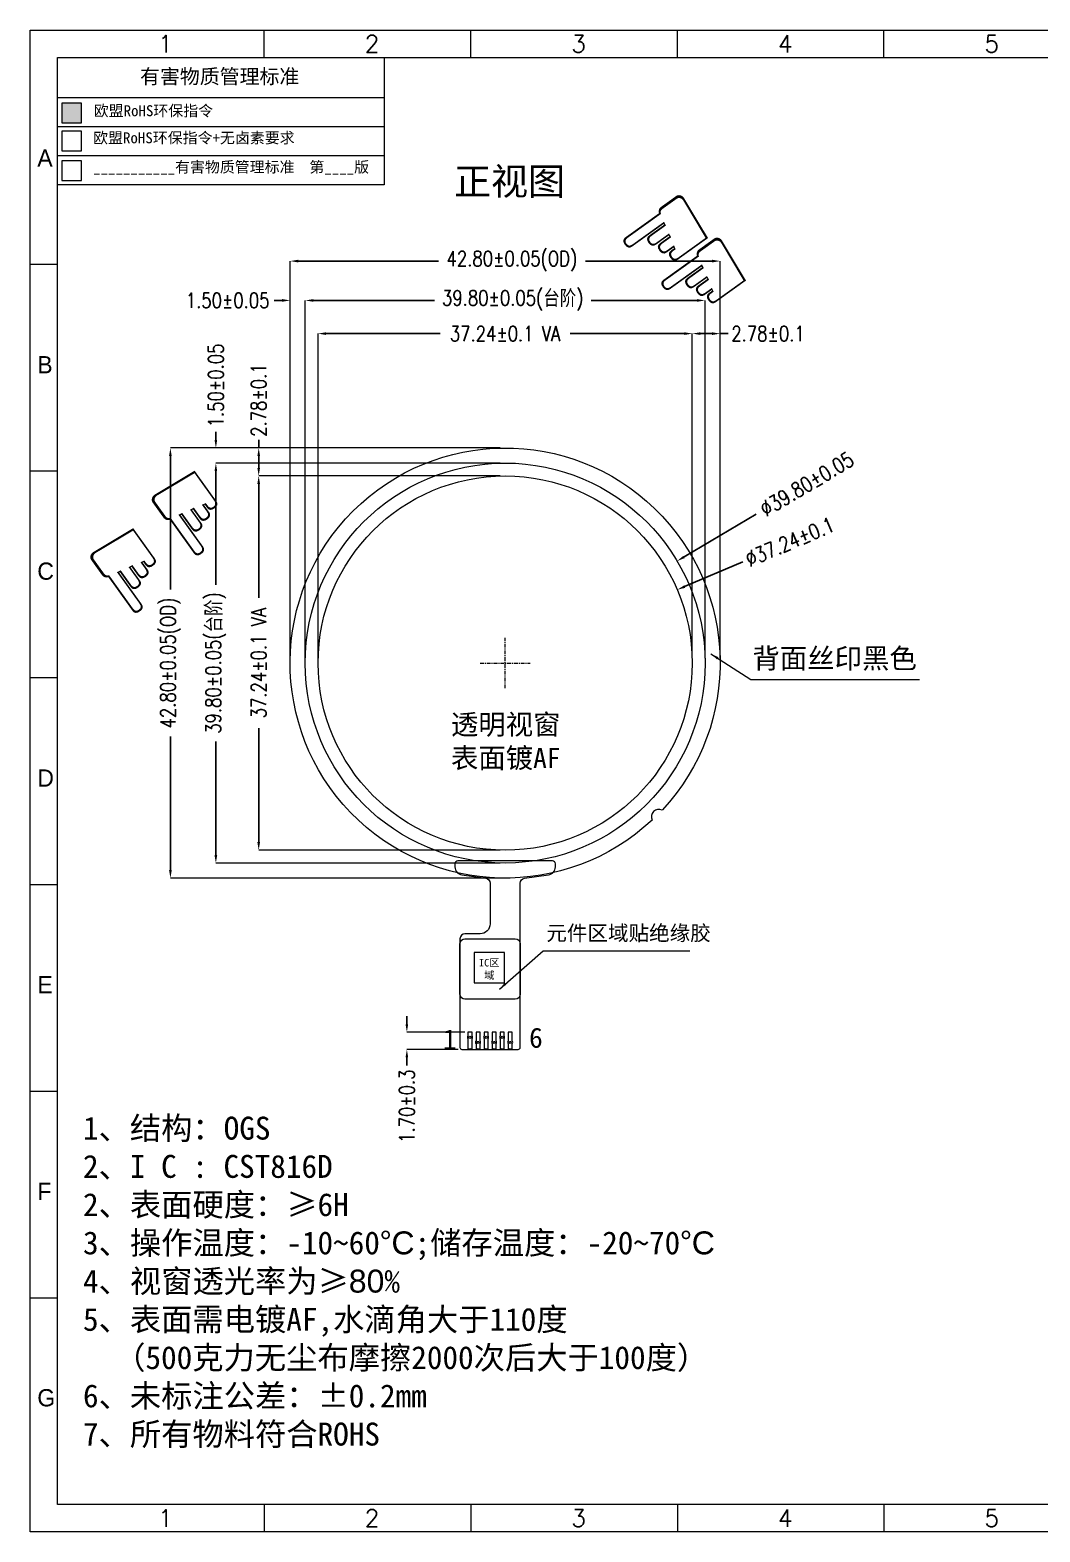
# Model space of a CAD drawing. Header units: millimetres. Extents: x 1087 to 1896, y -176 to 308.
# Drawn here: x 1355 to 1455.6, y 158.4 to 307.9 of the extents above; entities that cross this region are included whole.
import ezdxf

# ---------------------------------------------------------------- set-up
doc = ezdxf.new("R2010")
doc.units = ezdxf.units.MM
doc.linetypes.add('CENTER', pattern=[0.6, 0.375, -0.075, 0.075, -0.075])
doc.layers.get('0').update_dxf_attribs({"color": 255, "lineweight": 5})
doc.layers.get('Defpoints').update_dxf_attribs({"color": 5, "lineweight": 5})
for name, color, linetype, lineweight in [('DIM', 3, 'Continuous', 5), ('FPC', 50, 'Continuous', 5), ('lens', 6, 'Continuous', 13), ('图框', 255, 'Continuous', 5)]:
    doc.layers.add(name, color=color, linetype=linetype, lineweight=lineweight)
doc.styles.add('C-E02$0$HZ', font='')
doc.styles.add('RD', font='ROMAND.shx', dxfattribs={"width": 0.8})
doc.styles.get("Standard").update_dxf_attribs({"font": 'txt', "bigfont": 'gbcbig.shx'})
doc.styles.add('宋体', font='')
doc.styles.get('C-E02$0$HZ').set_extended_font_data('SimSun')
doc.styles.get('宋体').set_extended_font_data('SimSun')
doc.dimstyles.new('DIM', dxfattribs={"dimtxt": 0.8, "dimasz": 0.8, "dimexe": 0, "dimexo": 0.5, "dimgap": 0.11, "dimtad": 0, "dimzin": 1, "dimdsep": 46, "dimtxsty": 'RD', "dimcen": 0, "dimclrd": 256, "dimclre": 256, "dimclrt": 256, "dimadec": 0, "dimazin": 0, "dimtm": 1e-09, "dimtfac": 1, "dimtofl": 0, "dimtmove": 0, "dimatfit": 3, "dimfxl": 0, "dimlwe": -1, "dimarcsym": 0})

# ---------------------------------------------------------------- blocks, each defined once
blk = doc.blocks.new('*D37')
at = {"layer": 'Defpoints', "color": 0, "lineweight": 5, "transparency": 16777216}
for p in [(1422.215826722567, 280.9670100593326), (1382.415826722567, 244.8836225599363), (1422.215826722567, 244.8836225598899)]:
    blk.add_point(p, dxfattribs=at)
at = {"layer": 'DIM', "transparency": 16777216}
for p, q in [((1382.415826722567, 245.3836225599363), (1382.415826722567, 280.9670100593326)), ((1422.215826722567, 245.3836225598899), (1422.215826722567, 280.9670100593326))]:
    blk.add_line(p, q, dxfattribs=at)
at = {"layer": 'DIM', "lineweight": -2, "transparency": 16777216}
for p, q in [((1383.215826722567, 280.9670100593326), (1395.273764982864, 280.9670100593326)), ((1421.415826722568, 280.9670100593326), (1410.869024360358, 280.9670100593326))]:
    blk.add_line(p, q, dxfattribs=at)
at = {"layer": 'DIM', "lineweight": 5, "transparency": 16777216}
for points in [[(1383.215826722567, 281.1003433926659), (1383.215826722567, 280.8336767259992), (1382.415826722567, 280.9670100593326)], [(1421.415826722568, 281.1003433926659), (1421.415826722568, 280.8336767259992), (1422.215826722567, 280.9670100593326)]]:
    blk.add_solid(points, dxfattribs=at)
at = {"layer": 'DIM', "lineweight": 5, "transparency": 16777216, "insert": (1403.071394671611, 280.9670100593326), "char_height": 1.5, "attachment_point": 5, "style": 'RD'}
blk.add_mtext('\\A1;39.80±0.05({\\fSimSun|b0|i0|c134|p2;台阶})', dxfattribs=at)
blk = doc.blocks.new('*D38')
at = {"layer": 'Defpoints', "color": 0, "lineweight": 5, "transparency": 16777216}
for p in [(1420.935826722567, 277.6655830819132), (1383.695826722568, 244.8836225599363), (1420.935826722567, 244.8836225599363)]:
    blk.add_point(p, dxfattribs=at)
at = {"layer": 'DIM', "transparency": 16777216}
for p, q in [((1383.695826722568, 245.3836225599363), (1383.695826722568, 277.6655830819132)), ((1420.935826722567, 245.3836225599363), (1420.935826722567, 277.6655830819132))]:
    blk.add_line(p, q, dxfattribs=at)
at = {"layer": 'DIM', "lineweight": -2, "transparency": 16777216}
for p, q in [((1384.495826722567, 277.6655830819132), (1395.834398151139, 277.6655830819132)), ((1420.135826722567, 277.6655830819132), (1408.797255293996, 277.6655830819132))]:
    blk.add_line(p, q, dxfattribs=at)
at = {"layer": 'DIM', "lineweight": 5, "transparency": 16777216}
for points in [[(1384.495826722567, 277.7989164152465), (1384.495826722567, 277.5322497485798), (1383.695826722568, 277.6655830819132)], [(1420.135826722567, 277.7989164152465), (1420.135826722567, 277.5322497485798), (1420.935826722567, 277.6655830819132)]]:
    blk.add_solid(points, dxfattribs=at)
at = {"layer": 'DIM', "lineweight": 5, "transparency": 16777216, "insert": (1402.315826722567, 277.6655830819132), "char_height": 1.5, "attachment_point": 5, "style": 'RD'}
blk.add_mtext('37.24%%P0.1 VA', dxfattribs=at)
blk = doc.blocks.new('*D39')
at = {"layer": 'Defpoints', "color": 0, "lineweight": 5, "transparency": 16777216}
for p in [(1402.315826722567, 263.5036225599363), (1377.783694126677, 226.2636225599363), (1402.315826722567, 226.2636225599363)]:
    blk.add_point(p, dxfattribs=at)
at = {"layer": 'DIM', "transparency": 16777216}
for p, q in [((1401.815826722567, 263.5036225599363), (1377.783694126677, 263.5036225599363)), ((1401.815826722567, 226.2636225599363), (1377.783694126677, 226.2636225599363))]:
    blk.add_line(p, q, dxfattribs=at)
at = {"layer": 'DIM', "lineweight": -2, "transparency": 16777216}
for p, q in [((1377.783694126677, 262.7036225599363), (1377.783694126677, 251.3650511313649)), ((1377.783694126677, 227.0636225599363), (1377.783694126677, 238.4021939885077))]:
    blk.add_line(p, q, dxfattribs=at)
at = {"layer": 'DIM', "lineweight": 5, "transparency": 16777216}
for points in [[(1377.650360793344, 262.7036225599363), (1377.917027460011, 262.7036225599363), (1377.783694126677, 263.5036225599363)], [(1377.650360793344, 227.0636225599363), (1377.917027460011, 227.0636225599363), (1377.783694126677, 226.2636225599363)]]:
    blk.add_solid(points, dxfattribs=at)
at = {"layer": 'DIM', "lineweight": 5, "transparency": 16777216, "insert": (1377.783694126677, 244.8836225599365), "char_height": 1.5, "attachment_point": 5, "rotation": 90, "style": 'RD'}
blk.add_mtext('37.24%%P0.1 VA', dxfattribs=at)
blk = doc.blocks.new('*D40')
at = {"layer": 'Defpoints', "color": 0, "lineweight": 5, "transparency": 16777216}
for p in [(1423.715826722683, 277.6655830819132), (1420.935826722567, 244.8836225599363), (1423.715826722683, 244.8836225598864)]:
    blk.add_point(p, dxfattribs=at)
at = {"layer": 'DIM', "transparency": 16777216}
for p, q in [((1420.935826722567, 245.3836225599363), (1420.935826722567, 277.6655830819132)), ((1423.715826722683, 245.3836225598864), (1423.715826722683, 277.6655830819132))]:
    blk.add_line(p, q, dxfattribs=at)
at = {"layer": 'DIM', "lineweight": -2, "transparency": 16777216}
for p, q in [((1421.735826722567, 277.6655830819132), (1422.915826722683, 277.6655830819132)), ((1423.715826722683, 277.6655830819132), (1424.515826722683, 277.6655830819132))]:
    blk.add_line(p, q, dxfattribs=at)
at = {"layer": 'DIM', "lineweight": 5, "transparency": 16777216}
for points in [[(1421.735826722567, 277.7989164152465), (1421.735826722567, 277.5322497485798), (1420.935826722567, 277.6655830819132)], [(1422.915826722683, 277.7989164152465), (1422.915826722683, 277.5322497485798), (1423.715826722683, 277.6655830819132)]]:
    blk.add_solid(points, dxfattribs=at)
at = {"layer": 'DIM', "lineweight": 5, "transparency": 16777216, "insert": (1428.482969579826, 277.6655830819132), "char_height": 1.5, "attachment_point": 5, "style": 'RD'}
blk.add_mtext('2.78%%P0.1', dxfattribs=at)
blk = doc.blocks.new('*D41')
at = {"layer": 'Defpoints', "color": 0, "lineweight": 5, "transparency": 16777216}
for p in [(1377.783694126678, 266.2836225599347), (1402.31582672257, 266.2836225599347), (1402.315826722567, 263.5036225599363)]:
    blk.add_point(p, dxfattribs=at)
at = {"layer": 'DIM', "lineweight": -2, "transparency": 16777216}
for p, q in [((1377.783694126678, 266.2836225599347), (1377.783694126678, 267.0836225599347)), ((1377.783694126678, 264.3036225599363), (1377.783694126678, 265.4836225599347))]:
    blk.add_line(p, q, dxfattribs=at)
at = {"layer": 'DIM', "transparency": 16777216}
for p, q in [((1401.81582672257, 266.2836225599347), (1377.783694126678, 266.2836225599347)), ((1401.815826722567, 263.5036225599363), (1377.783694126678, 263.5036225599363))]:
    blk.add_line(p, q, dxfattribs=at)
at = {"layer": 'DIM', "lineweight": 5, "transparency": 16777216}
for points in [[(1377.650360793345, 265.4836225599347), (1377.917027460012, 265.4836225599347), (1377.783694126678, 266.2836225599347)], [(1377.650360793345, 264.3036225599363), (1377.917027460012, 264.3036225599363), (1377.783694126678, 263.5036225599363)]]:
    blk.add_solid(points, dxfattribs=at)
at = {"layer": 'DIM', "lineweight": 5, "transparency": 16777216, "insert": (1377.783694126678, 271.0507654170778), "char_height": 1.5, "attachment_point": 5, "rotation": 90, "style": 'RD'}
blk.add_mtext('2.78%%P0.1', dxfattribs=at)
blk = doc.blocks.new('*D42')
at = {"layer": 'Defpoints', "color": 0, "lineweight": 5, "transparency": 16777216}
for p in [(1402.315826722567, 264.7836225599363), (1373.519733694233, 224.9836225599363), (1402.315826722567, 224.9836225599363)]:
    blk.add_point(p, dxfattribs=at)
at = {"layer": 'DIM', "transparency": 16777216}
for p, q in [((1401.815826722567, 264.7836225599363), (1373.519733694233, 264.7836225599363)), ((1401.815826722567, 224.9836225599363), (1373.519733694233, 224.9836225599363))]:
    blk.add_line(p, q, dxfattribs=at)
at = {"layer": 'DIM', "lineweight": -2, "transparency": 16777216}
for p, q in [((1373.519733694233, 263.9836225599363), (1373.519733694233, 252.6812522486833)), ((1373.519733694233, 225.7836225599363), (1373.519733694233, 237.0859928711893))]:
    blk.add_line(p, q, dxfattribs=at)
at = {"layer": 'DIM', "lineweight": 5, "transparency": 16777216}
for points in [[(1373.3864003609, 263.9836225599363), (1373.653067027567, 263.9836225599363), (1373.519733694233, 264.7836225599363)], [(1373.3864003609, 225.7836225599363), (1373.653067027567, 225.7836225599363), (1373.519733694233, 224.9836225599363)]]:
    blk.add_solid(points, dxfattribs=at)
at = {"layer": 'DIM', "lineweight": 5, "transparency": 16777216, "insert": (1373.519733694233, 244.8836225599365), "char_height": 1.5, "attachment_point": 5, "rotation": 90, "style": 'RD'}
blk.add_mtext('\\A1;39.80±0.05({\\fSimSun|b0|i0|c134|p2;台阶})', dxfattribs=at)
blk = doc.blocks.new('*D43')
at = {"layer": 'Defpoints', "color": 0, "lineweight": 5, "transparency": 16777216}
for p in [(1423.715826722683, 284.8825445243885), (1380.915826722571, 244.8836225599363), (1423.715826722683, 244.8836225598864)]:
    blk.add_point(p, dxfattribs=at)
at = {"layer": 'DIM', "transparency": 16777216}
for p, q in [((1380.915826722571, 245.3836225599363), (1380.915826722571, 284.8825445243885)), ((1423.715826722683, 245.3836225598864), (1423.715826722683, 284.8825445243885))]:
    blk.add_line(p, q, dxfattribs=at)
at = {"layer": 'DIM', "lineweight": -2, "transparency": 16777216}
for p, q in [((1381.715826722571, 284.8825445243885), (1395.681431902111, 284.8825445243885)), ((1422.915826722683, 284.8825445243885), (1410.301431902111, 284.8825445243885))]:
    blk.add_line(p, q, dxfattribs=at)
at = {"layer": 'DIM', "lineweight": 5, "transparency": 16777216}
for points in [[(1381.715826722571, 285.0158778577219), (1381.715826722571, 284.7492111910552), (1380.915826722571, 284.8825445243885)], [(1422.915826722683, 285.0158778577219), (1422.915826722683, 284.7492111910552), (1423.715826722683, 284.8825445243885)]]:
    blk.add_solid(points, dxfattribs=at)
at = {"layer": 'DIM', "lineweight": 5, "transparency": 16777216, "insert": (1402.991431902111, 284.8825445243885), "char_height": 1.5, "attachment_point": 5, "style": 'RD'}
blk.add_mtext('\\A1;42.80±0.05(OD)', dxfattribs=at)
blk = doc.blocks.new('*D44')
at = {"layer": 'Defpoints', "color": 0, "lineweight": 5, "transparency": 16777216}
for p in [(1402.31582672257, 266.2836225599347), (1368.995466230366, 223.4836225601544), (1402.315826722877, 223.4836225601544)]:
    blk.add_point(p, dxfattribs=at)
at = {"layer": 'DIM', "transparency": 16777216}
for p, q in [((1401.81582672257, 266.2836225599347), (1368.995466230366, 266.2836225599347)), ((1401.815826722877, 223.4836225601544), (1368.995466230366, 223.4836225601544))]:
    blk.add_line(p, q, dxfattribs=at)
at = {"layer": 'DIM', "lineweight": -2, "transparency": 16777216}
for p, q in [((1368.995466230366, 265.4836225599347), (1368.995466230366, 252.1936225600445)), ((1368.995466230366, 224.2836225601544), (1368.995466230366, 237.5736225600445))]:
    blk.add_line(p, q, dxfattribs=at)
at = {"layer": 'DIM', "lineweight": 5, "transparency": 16777216}
for points in [[(1368.862132897032, 265.4836225599347), (1369.128799563699, 265.4836225599347), (1368.995466230366, 266.2836225599347)], [(1368.862132897032, 224.2836225601544), (1369.128799563699, 224.2836225601544), (1368.995466230366, 223.4836225601544)]]:
    blk.add_solid(points, dxfattribs=at)
at = {"layer": 'DIM', "lineweight": 5, "transparency": 16777216, "insert": (1368.995466230366, 244.8836225600448), "char_height": 1.5, "attachment_point": 5, "rotation": 90, "style": 'RD'}
blk.add_mtext('\\A1;42.80±0.05(OD)', dxfattribs=at)
blk = doc.blocks.new('*D50')
at = {"layer": 'Defpoints', "color": 0, "lineweight": 5, "transparency": 16777216}
for p in [(1373.519733694233, 266.2836225599347), (1402.31582672257, 266.2836225599347), (1402.315826722567, 264.7836225599363)]:
    blk.add_point(p, dxfattribs=at)
at = {"layer": 'DIM', "lineweight": -2, "transparency": 16777216}
for p, q in [((1373.519733694233, 267.0836225599347), (1373.519733694233, 267.8836225599347)), ((1373.519733694233, 263.9836225599363), (1373.519733694233, 263.1836225599363))]:
    blk.add_line(p, q, dxfattribs=at)
at = {"layer": 'DIM', "transparency": 16777216}
for p, q in [((1401.81582672257, 266.2836225599347), (1373.519733694233, 266.2836225599347)), ((1401.815826722567, 264.7836225599363), (1373.519733694233, 264.7836225599363))]:
    blk.add_line(p, q, dxfattribs=at)
at = {"layer": 'DIM', "lineweight": 5, "transparency": 16777216}
for points in [[(1373.3864003609, 267.0836225599347), (1373.653067027567, 267.0836225599347), (1373.519733694233, 266.2836225599347)], [(1373.3864003609, 263.9836225599363), (1373.653067027567, 263.9836225599363), (1373.519733694233, 264.7836225599363)]]:
    blk.add_solid(points, dxfattribs=at)
at = {"layer": 'DIM', "lineweight": 5, "transparency": 16777216, "insert": (1373.519733694233, 272.5079082742207), "char_height": 1.5, "attachment_point": 5, "rotation": 90, "style": 'RD'}
blk.add_mtext('\\A1;1.50±0.05', dxfattribs=at)
blk = doc.blocks.new('*D51')
at = {"layer": 'Defpoints', "color": 0, "lineweight": 5, "transparency": 16777216}
for p in [(1380.915826722571, 280.9670100593326), (1380.915826722571, 244.8836225599363), (1382.415826722567, 244.8836225599363)]:
    blk.add_point(p, dxfattribs=at)
at = {"layer": 'DIM', "lineweight": -2, "transparency": 16777216}
for p, q in [((1380.115826722571, 280.9670100593326), (1379.315826722571, 280.9670100593326)), ((1383.215826722567, 280.9670100593326), (1384.015826722567, 280.9670100593326))]:
    blk.add_line(p, q, dxfattribs=at)
at = {"layer": 'DIM', "transparency": 16777216}
for p, q in [((1380.915826722571, 245.3836225599363), (1380.915826722571, 280.9670100593326)), ((1382.415826722567, 245.3836225599363), (1382.415826722567, 280.9670100593326))]:
    blk.add_line(p, q, dxfattribs=at)
at = {"layer": 'DIM', "lineweight": 5, "transparency": 16777216}
for points in [[(1380.115826722571, 281.1003433926659), (1380.115826722571, 280.8336767259992), (1380.915826722571, 280.9670100593326)], [(1383.215826722567, 281.1003433926659), (1383.215826722567, 280.8336767259992), (1382.415826722567, 280.9670100593326)]]:
    blk.add_solid(points, dxfattribs=at)
at = {"layer": 'DIM', "lineweight": 5, "transparency": 16777216, "insert": (1374.691541008285, 280.9670100593326), "char_height": 1.5, "attachment_point": 5, "style": 'RD'}
blk.add_mtext('\\A1;1.50±0.05', dxfattribs=at)
blk = doc.blocks.new('*D52')
at = {"layer": 'Defpoints', "color": 0, "lineweight": 5, "transparency": 16777216}
for p in [(1398.81582672257, 208.1380915995335), (1392.531658744277, 206.4380915995363), (1398.13752712238, 206.4380915995363)]:
    blk.add_point(p, dxfattribs=at)
at = {"layer": 'DIM', "lineweight": -2, "transparency": 16777216}
for p, q in [((1392.531658744277, 208.9380915995335), (1392.531658744277, 209.7380915995335)), ((1392.531658744277, 205.6380915995363), (1392.531658744277, 204.8380915995363))]:
    blk.add_line(p, q, dxfattribs=at)
at = {"layer": 'DIM', "transparency": 16777216}
for p, q in [((1398.31582672257, 208.1380915995335), (1392.531658744277, 208.1380915995335)), ((1397.63752712238, 206.4380915995363), (1392.531658744277, 206.4380915995363))]:
    blk.add_line(p, q, dxfattribs=at)
at = {"layer": 'DIM', "lineweight": 5, "transparency": 16777216}
for points in [[(1392.398325410943, 208.9380915995335), (1392.66499207761, 208.9380915995335), (1392.531658744277, 208.1380915995335)], [(1392.398325410943, 205.6380915995363), (1392.66499207761, 205.6380915995363), (1392.531658744277, 206.4380915995363)]]:
    blk.add_solid(points, dxfattribs=at)
at = {"layer": 'DIM', "lineweight": 5, "transparency": 16777216, "insert": (1392.531658744277, 200.7852344566794), "char_height": 1.5, "attachment_point": 5, "rotation": 90, "style": 'RD'}
blk.add_mtext('\\A1;1.70±0.3', dxfattribs=at)
blk = doc.blocks.new('R146A3D-013-TFPC-V01-A')
at = {"color": 1, "linetype": 'Continuous'}
blk.add_lwpolyline([(1402.235583750909, 213.067327002124), (1402.235583750909, 216.067327002124), (1399.235583750909, 216.067327002124), (1399.235583750909, 213.067327002124)], close=True, dxfattribs=at)
at = {"layer": 'FPC', "color": 1, "linetype": 'Continuous'}
blk.add_lwpolyline([(1403.815826722568, 206.6380915995356), (1403.815826722627, 222.9717748590124, -0.3732377824479027), (1404.245116044502, 223.4667496058402), (1406.628963807558, 223.8072992863075, 0.3732377824523496), (1407.315826722567, 224.5992588812363), (1407.315826722567, 224.9054225599364, 0.414213562373095), (1407.015826722567, 225.2054225599364), (1397.615826722567, 225.2054225599364, 0.4142135623730118), (1397.315826722567, 224.9054225599364), (1397.315826722567, 224.5992588812363, 0.3732377824523365), (1398.002689637567, 223.8072992863363), (1400.386537400698, 223.4667496058328, -0.3732377824459298), (1400.815826722567, 222.9717748590038), (1400.815826722567, 218.9380915995363, -0.414213562373095), (1399.815826722567, 217.9380915995363), (1398.315826722567, 217.9380915995363, 0.414213562373095), (1397.815826722567, 217.4380915995363), (1397.815826722567, 206.6380915995363, 0.4142135623730534), (1398.015826722567, 206.4380915995363), (1403.615826722568, 206.4380915995363, 0.4142135623723043)], format="xyb", close=True, dxfattribs=at)
at = {"layer": 'FPC', "color": 2}
blk.add_lwpolyline([(1398.315826722568, 217.4380915995363), (1403.315826722568, 217.4380915995363, -0.414213562373095), (1403.815826722568, 216.9380915995363), (1403.815826722568, 211.9380915995363, -0.414213562373095), (1403.315826722568, 211.4380915995363), (1398.315826722568, 211.4380915995363, -0.414213562373095), (1397.815826722568, 211.9380915995363), (1397.815826722568, 216.9380915995363, -0.414213562373095)], format="xyb", close=True, dxfattribs=at)
at = {"layer": 'FPC', "lineweight": 5}
for points in [[(1398.99082672257, 206.4380915995334), (1398.91582672257, 206.4380915995334), (1399.01582672257, 206.4380915995334), (1399.01582672257, 207.4880915995338, 0.3333333333334724), (1399.01582672257, 207.788091599534), (1399.01582672257, 208.1380915995335), (1398.61582672257, 208.1380915995335), (1398.61582672257, 207.788091599534, 0.3333333333335102), (1398.61582672257, 207.4880915995338), (1398.61582672257, 206.4380915995334), (1398.71582672257, 206.4380915995334, -0.9999999999999999), (1398.91582672257, 206.4380915995334)], [(1400.59082672257, 206.4380915995334), (1400.51582672257, 206.4380915995334), (1400.61582672257, 206.4380915995334), (1400.61582672257, 207.4880915995338, 0.3333333333334724), (1400.61582672257, 207.788091599534), (1400.61582672257, 208.1380915995335), (1400.21582672257, 208.1380915995335), (1400.21582672257, 207.788091599534, 0.3333333333335102), (1400.21582672257, 207.4880915995338), (1400.21582672257, 206.4380915995334), (1400.31582672257, 206.4380915995334, -0.9999999999999999), (1400.51582672257, 206.4380915995334)], [(1402.19082672257, 206.4380915995334), (1402.11582672257, 206.4380915995334), (1402.21582672257, 206.4380915995334), (1402.21582672257, 207.4880915995338, 0.3333333333334724), (1402.21582672257, 207.788091599534), (1402.21582672257, 208.1380915995335), (1401.81582672257, 208.1380915995335), (1401.81582672257, 207.788091599534, 0.3333333333335102), (1401.81582672257, 207.4880915995338), (1401.81582672257, 206.4380915995334), (1401.91582672257, 206.4380915995334, -0.9999999999999999), (1402.11582672257, 206.4380915995334)]]:
    blk.add_lwpolyline(points, format="xyb", dxfattribs=at)
for points in [[(1399.81582672257, 206.9880915995338, 0.3333333333334724), (1399.81582672257, 207.288091599534), (1399.81582672257, 208.1380915995335), (1399.41582672257, 208.1380915995335), (1399.41582672257, 207.288091599534, 0.3333333333335102), (1399.41582672257, 206.9880915995338), (1399.41582672257, 206.4380915995334), (1399.51582672257, 206.4380915995334, -0.9999999999999999), (1399.71582672257, 206.4380915995334), (1399.81582672257, 206.4380915995334)], [(1401.41582672257, 206.9880915995338, 0.3333333333334724), (1401.41582672257, 207.288091599534), (1401.41582672257, 208.1380915995335), (1401.01582672257, 208.1380915995335), (1401.01582672257, 207.288091599534, 0.3333333333335102), (1401.01582672257, 206.9880915995338), (1401.01582672257, 206.4380915995334), (1401.11582672257, 206.4380915995334, -0.9999999999999999), (1401.31582672257, 206.4380915995334), (1401.41582672257, 206.4380915995334)], [(1403.01582672257, 206.9880915995338, 0.3333333333334724), (1403.01582672257, 207.288091599534), (1403.01582672257, 208.1380915995335), (1402.61582672257, 208.1380915995335), (1402.61582672257, 207.288091599534, 0.3333333333335102), (1402.61582672257, 206.9880915995338), (1402.61582672257, 206.4380915995334), (1402.71582672257, 206.4380915995334, -0.9999999999999999), (1402.91582672257, 206.4380915995334), (1403.01582672257, 206.4380915995334)]]:
    blk.add_lwpolyline(points, format="xyb", close=True, dxfattribs=at)
for centre in [(1398.81582672257, 207.6380915995339), (1399.61582672257, 207.1380915995339), (1400.41582672257, 207.6380915995339), (1401.21582672257, 207.1380915995339), (1402.01582672257, 207.6380915995339), (1402.81582672257, 207.1380915995339)]:
    blk.add_circle(centre, 0.1, dxfattribs=at)
at = {"char_height": 2, "width": 12.96272681362188, "attachment_point": 1}
for s, insert in [('{\\fSimSun|b0|i0|c134|p2;\\C1;1}', (1396.116485803876, 208.4369862758102)), ('{\\fSimSun|b0|i0|c134|p2;\\C1;6}', (1404.698812428028, 208.5965655863409))]:
    blk.add_mtext(s, dxfattribs=dict(at, insert=insert))
at = {"layer": 'DIM', "linetype": 'ByBlock', "insert": (1400.735803429495, 214.3955268788638, -24.55338809079227), "char_height": 0.75, "width": 2.594375072402947, "attachment_point": 5}
blk.add_mtext('{\\fSimSun|b0|i0|c134|p2;\\C4;IC区域}', dxfattribs=at)
blk = doc.blocks.new('R146A3D-014-CVL-V02-A')
at = {"color": 1, "linetype": 'CENTER', "lineweight": 5}
for p, q in [((1402.315826722567, 242.3836225599363), (1402.315826722567, 247.3836225599363)), ((1399.815826722567, 244.8836225599363), (1404.815826722567, 244.8836225599363))]:
    blk.add_line(p, q, dxfattribs=at)
at = {"color": 6, "linetype": 'Continuous'}
for points in [[(1416.942708916342, 229.2626649295785, -60.87265395772182), (1417.936784352926, 230.25674036614, 0.694893310032626)], [(1417.936784352911, 230.2567403661467, 0.6948933100164757), (1416.942708916357, 229.2626649295925, -60.87265395940568)]]:
    blk.add_lwpolyline(points, format="xyb", close=True, dxfattribs=at)
blk.add_circle((1402.315826722567, 244.8836225599363), 19.9, dxfattribs=at)
blk.add_circle((1402.315826722567, 244.8836225599363), 19.9, dxfattribs=at)
at = {"layer": 'lens', "color": 1}
blk.add_circle((1402.315826722567, 244.8836225599363), 18.62, dxfattribs=at)
blk = doc.blocks.new('*D100')
at = {"layer": 'Defpoints', "color": 0, "lineweight": 5, "transparency": 16777216}
for p in [(1419.448296085245, 252.1762828109646), (1385.183357359889, 237.5909623089083)]:
    blk.add_point(p, dxfattribs=at)
at = {"layer": 'DIM', "lineweight": -2, "transparency": 16777216}
blk.add_line((1425.958056912849, 254.9472478730464), (1420.18438499449, 252.4896087078938), dxfattribs=at)
at = {"layer": 'DIM', "lineweight": 5, "transparency": 16777216}
blk.add_solid([(1420.132164011669, 252.6122901927679), (1420.236605977312, 252.3669272230196), (1419.448296085245, 252.1762828109646)], dxfattribs=at)
at = {"layer": 'DIM', "lineweight": 5, "transparency": 16777216, "insert": (1430.659824820651, 256.9486170396817), "char_height": 1.5, "attachment_point": 5, "rotation": 23.05766525090983, "style": 'RD'}
blk.add_mtext('\\A1;∅37.24±0.1', dxfattribs=at)
blk = doc.blocks.new('*D101')
at = {"layer": 'Defpoints', "color": 0, "lineweight": 5, "transparency": 16777216}
for p in [(1419.432515383099, 255.0339412395851), (1385.199138062036, 234.7333038802878)]:
    blk.add_point(p, dxfattribs=at)
at = {"layer": 'DIM', "lineweight": -2, "transparency": 16777216}
blk.add_line((1427.311864303134, 259.7064514495132), (1420.120623469955, 255.4419942518323), dxfattribs=at)
at = {"layer": 'DIM', "lineweight": 5, "transparency": 16777216}
blk.add_solid([(1420.05261463458, 255.5566789329748), (1420.188632305329, 255.3273095706897), (1419.432515383099, 255.0339412395851)], dxfattribs=at)
at = {"layer": 'DIM', "lineweight": 5, "transparency": 16777216, "insert": (1432.346112217147, 262.6917964337574), "char_height": 1.5, "attachment_point": 5, "rotation": 30.668243741738657, "style": 'RD'}
blk.add_mtext('\\A1;∅39.80±0.05', dxfattribs=at)
blk = doc.blocks.new('SZ')
at = {"layer": 'FPC', "color": 1, "insert": (10.22083466258053, 1.208142507223312), "char_height": 13.2, "width": 13.2336, "attachment_point": 1, "rotation": 223.7140064875501, "style": 'C-E02$0$HZ'}
blk.add_mtext('{\\fWingdings|b0|i0|c2|p2;E}', dxfattribs=at)

msp = doc.modelspace()

# ---------------------------------------------------------------- hatches: boundary and pattern name
at = {"layer": '图框', "lineweight": 5}
msp.add_hatch(color=3, dxfattribs=at).paths.add_polyline_path([(1358.179822551834, 300.5861321411313), (1358.179822551834, 298.6287005331596), (1360.137254159806, 298.6287005331596), (1360.137254159806, 300.5861321411313)])

# ---------------------------------------------------------------- linework, layer by layer
at = {"layer": '图框', "color": 7, "linetype": 'ByBlock', "lineweight": 13, "ltscale": 0.55}
for p, q in [((1355.021972586568, 158.416724974258), (1355.021972586568, 307.8751412510147)), ((1355.021972586568, 307.8751412510147), (1566.153823292464, 307.8751412510147)), ((1378.329049939521, 305.1327758980624), (1378.329049939521, 307.8751412510147)), ((1398.893761939521, 305.1327758980624), (1398.893761939521, 307.8751412510147)), ((1419.458473939521, 305.1327758980624), (1419.458473939521, 307.8751412510147)), ((1440.023185939521, 305.1327758980624), (1440.023185939521, 307.8751412510147)), ((1357.764337939522, 161.1590903272104), (1357.764337939522, 305.1327758980624)), ((1357.764337939522, 305.1327758980624), (1563.411457939523, 305.1327758980624)), ((1355.021972586568, 284.5650357509164), (1357.764337939522, 284.5650357509164)), ((1355.021972586568, 263.9972956037705), (1357.764337939522, 263.9972956037705)), ((1355.021972586568, 243.4295554566245), (1357.764337939522, 243.4295554566245)), ((1355.021972586568, 222.8618153094785), (1357.764337939522, 222.8618153094785)), ((1355.021972586568, 202.2940751623324), (1357.764337939522, 202.2940751623324)), ((1355.021972586568, 181.7263350151864), (1357.764337939522, 181.7263350151864)), ((1563.411457939521, 161.1590903272104), (1357.764337939522, 161.1590903272104)), ((1378.329049939521, 161.1590903272097), (1378.329049939521, 158.4167249742573)), ((1398.893761939521, 161.1590903272097), (1398.893761939521, 158.4167249742573)), ((1419.458473939521, 161.1590903272097), (1419.458473939521, 158.4167249742573)), ((1440.023185939521, 161.1590903272097), (1440.023185939521, 158.4167249742573)), ((1566.153823292477, 158.4167249742572), (1355.021972586568, 158.416724974258))]:
    msp.add_line(p, q, dxfattribs=at)
at = {"layer": '图框', "color": 1, "lineweight": 5}
for points in [[(1357.764337939522, 305.1327758980624), (1390.271713352328, 305.1327758980624), (1390.271713352328, 292.4787054302143), (1357.764337939522, 292.4787054302143)], [(1358.179822551834, 295.8653871291262), (1360.137254159806, 295.8653871291262), (1360.137254159806, 297.8228187370983), (1358.179822551834, 297.8228187370983)], [(1358.179822551834, 292.8975348727078), (1360.137254159806, 292.8975348727078), (1360.137254159806, 294.8549664806798), (1358.179822551834, 294.8549664806798)]]:
    msp.add_lwpolyline(points, close=True, dxfattribs=at)
at = {"layer": '图框', "color": 1, "linetype": 'Continuous', "lineweight": 5}
for points in [[(1357.764337939522, 301.1784014656447), (1390.271713352328, 301.1784014656447)], [(1357.764337939522, 298.278502787168), (1390.271713352328, 298.278502787168)], [(1357.764337939522, 295.378604108691), (1390.271713352328, 295.378604108691)]]:
    msp.add_lwpolyline(points, dxfattribs=at)
at = {"layer": '图框', "color": 3, "lineweight": 5}
msp.add_lwpolyline([(1358.179822551834, 298.6287005331596), (1360.137254159806, 298.6287005331596), (1360.137254159806, 300.5861321411313), (1358.179822551834, 300.5861321411313)], close=True, dxfattribs=at)

# ---------------------------------------------------------------- block references
at = {"lineweight": 5}
for name in ['R146A3D-014-CVL-V02-A', 'R146A3D-013-TFPC-V01-A']:
    msp.add_blockref(name, (0, 0), dxfattribs=at)
at = {"layer": 'FPC', "linetype": 'ByBlock', "lineweight": 0, "xscale": 0.6230710225154203, "yscale": 0.6230710225154203, "zscale": 0.6230710225154203}
for p, rotation in [((1418.290614669695, 288.0846178523265), 171.9404622025935), ((1422.071006793213, 283.8530653840069), 171.9404622025935), ((1370.498813584963, 259.8042234316811), 261.9404622025935), ((1364.382754408815, 254.0868772029375), 261.9404622025935)]:
    msp.add_blockref('SZ', p, dxfattribs=dict(at, rotation=rotation))

# ---------------------------------------------------------------- texts
at = {"layer": 'DIM', "lineweight": 5, "char_height": 2}
for s, insert, width, attachment_point in [('{\\fSimSun|b0|i0|c134|p2;背面丝印黑色}', (1435.109043439449, 245.2396092752555, -24.55338809079227), 33.76189305814406, 5), ('{\\fSimSun|b0|i0|c134|p2;透明视窗\\P表面镀AF}', (1396.916842827187, 239.7726569983923), 17.06617205567201, 1)]:
    msp.add_mtext(s, dxfattribs=dict(at, insert=insert, width=width, attachment_point=attachment_point))
at = {"layer": 'DIM', "color": 1, "lineweight": 5, "insert": (1406.4126220275, 218.769094967244), "char_height": 1.5, "width": 45.46010584015447, "attachment_point": 1}
msp.add_mtext('{\\fSimSun|b0|i0|c134|p2;\\C3;元件区域贴绝缘胶}', dxfattribs=at)
at = {"layer": 'DIM', "insert": (1360.293353755121, 199.7425499873772), "char_height": 2.282900018021067, "width": 114.6150427230271, "attachment_point": 1, "style": '宋体'}
msp.add_mtext('{\\C3;1、结构：OGS \\P2、I C : CST816D\\P2、表面硬度：≥6H\\P3、操作温度：-10~60%%D\\fArial|b0|i0|c134|p34;C\\fSimSun|b0|i0|c134|p2;;储存温度：-20~70%%D\\fArial|b0|i0|c134|p34;C\\fSimSun|b0|i0|c134|p2;\\P4、视窗透光率为≥\\fArial|b0|i0|c238|p34;8\\fArial|b0|i0|c134|p34;0\\fSimSun|b0|i0|c134|p2;%\\P5、\\fSimSun|b0|i0|c134|p54;表面需电镀AF,水滴角大于110度\\P  （\\fNSimSun|b0|i0|c134|p49;500克力无尘布摩擦2000次后大于100度\\fSimSun|b0|i0|c134|p54;）\\P\\fSimSun|b0|i0|c134|p2;6、未标注公差：%%P0.2mm\\P7、所有物料符合ROHS}', dxfattribs=at)
at = {"layer": '图框', "color": 7, "linetype": 'ByBlock', "lineweight": 13, "ltscale": 0.55, "char_height": 1.713978345595505, "width": 2.917602499006496}
for s, insert, attachment_point in [('1', (1367.764563602161, 307.3586803314523), 1), ('2', (1388.32927560216, 307.3586803314523), 1), ('3', (1408.893987602161, 307.3586803314523), 1), ('4', (1429.45869960216, 307.3586803314523), 1), ('5', (1450.023411602161, 307.3586803314523), 1), ('{\\fￚ￫?￫]￪N|b0|i0|c136|p54;A}', (1355.74523690206, 294.2784614387899), 7), ('{\\f\uffd0ￂﾼﾚￃ\ufff7\ufff3w|b0|i0|c134|p54;B}', (1355.74523690206, 273.7137494387898), 7), ('{\\f\uffd0ￂﾼﾚￃ\ufff7\ufff3w|b0|i0|c134|p54;C}', (1355.74523690206, 253.1490374387899), 7), ('{\\f\uffd0ￂﾼﾚￃ\ufff7\ufff3w|b0|i0|c134|p54;D}', (1355.74523690206, 232.5843254387898), 7), ('{\\f\uffd0ￂﾼﾚￃ\ufff7\ufff3w|b0|i0|c134|p54;E}', (1355.74523690206, 212.0196134387899), 7), ('{\\f\uffd0ￂﾼﾚￃ\ufff7\ufff3w|b0|i0|c134|p54;F}', (1355.74523690206, 191.4549014387898), 7), ('{\\f\uffd0ￂﾼﾚￃ\ufff7\ufff3w|b0|i0|c134|p54;G}', (1355.74523690206, 170.8901894387898), 7), ('1', (1367.764563602161, 158.9331858938198), 7), ('2', (1388.32927560216, 158.9331858938198), 7), ('3', (1408.893987602161, 158.9331858938198), 7), ('4', (1429.45869960216, 158.9331858938198), 7), ('5', (1450.023411602161, 158.9331858938198), 7)]:
    msp.add_mtext(s, dxfattribs=dict(at, insert=insert, attachment_point=attachment_point))
at = {"layer": '图框', "color": 1, "lineweight": 5, "attachment_point": 1}
for s, insert, char_height, width in [('{\\fSimSun|b1|i0|c134|p2;有害物质管理标准}', (1365.972584239768, 303.9842571304527), 1.45297152, 17.51918239044127), ('{\\fSimSun|b0|i0|c134|p2;欧盟RoHS环保指令}', (1361.36356092426, 300.3903860979776), 1.08972864, 12.5139285917223), ('{\\fSimSun|b0|i0|c134|p2;欧盟RoHS环保指令+无卤素要求}', (1361.302828625579, 297.6937374934716), 1.08972864, 21.55692941252599), ('{\\fSimSun|b0|i0|c134|p2;___________有害物质管理标准  第____版}', (1361.302828625579, 294.7938388149952), 1.08972864, 28.85361726308703), ('{\\fSimSun|b0|i0|c134|p2;正视图}', (1397.226875546369, 294.1689467861205), 2.70021484543804, 25.13758082803071)]:
    msp.add_mtext(s, dxfattribs=dict(at, insert=insert, char_height=char_height, width=width))

# ---------------------------------------------------------------- dimensions: what is measured, and where the dimension line sits
at = {"layer": 'DIM', "lineweight": 5}
for base, p1, p2, text, picture, middle in [((1423.715826722683, 284.8825445243885), (1380.915826722571, 244.8836225599363), (1423.715826722683, 244.8836225598864), '<>(OD)', '*D43', (1402.991431902111, 284.8825445243885)), ((1422.215826722567, 280.9670100593326), (1382.415826722567, 244.8836225599363), (1422.215826722567, 244.8836225598899), '<>({\\fSimSun|b0|i0|c134|p2;台阶})', '*D37', (1403.071394671611, 280.9670100593326))]:
    dim = msp.add_linear_dim(base=base, p1=p1, p2=p2, text=text, dimstyle='DIM', override={"dimtxt": 1.5, "dimgap": 0.11, "dimtol": 1, "dimlim": 0, "dimtp": 0.05, "dimtm": 0.05, "dimtfac": 1, "dimtdec": 3, "dimfxl": 0.8, "dimtolj": 1, "dimarcsym": 1}, dxfattribs=at)
    dim.commit()
    dim.dimension.update_dxf_attribs({"geometry": picture, "text_midpoint": middle, "dimtype": 160})
dim = msp.add_linear_dim(base=(1380.915826722571, 280.9670100593326), p1=(1382.415826722567, 244.8836225599363), p2=(1380.915826722571, 244.8836225599363), dimstyle='DIM', override={"dimtxt": 1.5, "dimtol": 1, "dimtp": 0.05, "dimtm": 0.05, "dimtdec": 3, "dimfxl": 0.8, "dimtolj": 1, "dimarcsym": 1}, dxfattribs=at)
dim.commit()
dim.dimension.update_dxf_attribs({"geometry": '*D51', "text_midpoint": (1374.691541008285, 280.9670100593326)})
for base, p1, p2, text, picture, middle in [((1420.935826722567, 277.6655830819132), (1383.695826722568, 244.8836225599363), (1420.935826722567, 244.8836225599363), '<>%%P0.1 VA', '*D38', (1402.315826722567, 277.6655830819132)), ((1423.715826722683, 277.6655830819132), (1420.935826722567, 244.8836225599363), (1423.715826722683, 244.8836225598864), '<>%%P0.1', '*D40', (1428.482969579826, 277.6655830819132))]:
    dim = msp.add_linear_dim(base=base, p1=p1, p2=p2, text=text, dimstyle='DIM', override={"dimtxt": 1.5, "dimfxl": 0.8, "dimarcsym": 1}, dxfattribs=at)
    dim.commit()
    dim.dimension.update_dxf_attribs({"geometry": picture, "text_midpoint": middle})
for base, p1, p2, override, picture, middle in [((1373.519733694233, 266.2836225599347), (1402.315826722567, 264.7836225599363), (1402.31582672257, 266.2836225599347), {"dimtxt": 1.5, "dimtol": 1, "dimtp": 0.05, "dimtm": 0.05, "dimtdec": 3, "dimfxl": 0.8, "dimtolj": 1, "dimarcsym": 1}, '*D50', (1373.519733694233, 272.5079082742207)), ((1392.531658744277, 206.4380915995363), (1398.81582672257, 208.1380915995335), (1398.13752712238, 206.4380915995363), {"dimtxt": 1.5, "dimgap": 0.11, "dimtol": 1, "dimlim": 0, "dimtp": 0.3, "dimtm": 0.3, "dimtfac": 1, "dimtdec": 3, "dimfxl": 0.8, "dimtolj": 1, "dimarcsym": 1}, '*D52', (1392.531658744277, 200.7852344566794))]:
    dim = msp.add_linear_dim(base=base, p1=p1, p2=p2, angle=90, dimstyle='DIM', override=override, dxfattribs=at)
    dim.commit()
    dim.dimension.update_dxf_attribs({"geometry": picture, "text_midpoint": middle})
for base, p1, p2, text, override, picture, middle in [((1377.783694126678, 266.2836225599347), (1402.315826722567, 263.5036225599363), (1402.31582672257, 266.2836225599347), '<>%%P0.1', {"dimtxt": 1.5, "dimfxl": 0.8, "dimarcsym": 1}, '*D41', (1377.783694126678, 271.0507654170778)), ((1368.995466230366, 223.4836225601544), (1402.31582672257, 266.2836225599347), (1402.315826722877, 223.4836225601544), '<>(OD)', {"dimtxt": 1.5, "dimtol": 1, "dimtp": 0.05, "dimtm": 0.05, "dimtdec": 3, "dimfxl": 0.8, "dimtolj": 1, "dimarcsym": 1}, '*D44', (1368.995466230366, 244.8836225600448)), ((1373.519733694233, 224.9836225599363), (1402.315826722567, 264.7836225599363), (1402.315826722567, 224.9836225599363), '<>({\\fSimSun|b0|i0|c134|p2;台阶})', {"dimtxt": 1.5, "dimtol": 1, "dimtp": 0.05, "dimtm": 0.05, "dimtdec": 3, "dimfxl": 0.8, "dimtolj": 1, "dimarcsym": 1}, '*D42', (1373.519733694233, 244.8836225599365)), ((1377.783694126677, 226.2636225599363), (1402.315826722567, 263.5036225599363), (1402.315826722567, 226.2636225599363), '<>%%P0.1 VA', {"dimtxt": 1.5, "dimfxl": 0.8, "dimarcsym": 1}, '*D39', (1377.783694126677, 244.8836225599365))]:
    dim = msp.add_linear_dim(base=base, p1=p1, p2=p2, angle=90, text=text, dimstyle='DIM', override=override, dxfattribs=at)
    dim.commit()
    dim.dimension.update_dxf_attribs({"geometry": picture, "text_midpoint": middle})
for p1, p2, override, picture, middle in [((1385.199138062036, 234.7333038802878), (1419.432515383099, 255.0339412395851), {"dimtxt": 1.5, "dimtol": 1, "dimtp": 0.05, "dimtm": 0.05, "dimtdec": 3, "dimfxl": 0.8, "dimtolj": 1, "dimarcsym": 1}, '*D101', (1432.346112217147, 262.6917964337574)), ((1385.183357359889, 237.5909623089083), (1419.448296085245, 252.1762828109646), {"dimtxt": 1.5, "dimgap": 0.11, "dimtol": 1, "dimlim": 0, "dimtp": 0.1, "dimtm": 0.1, "dimtfac": 1, "dimtdec": 3, "dimfxl": 0.8, "dimtolj": 1, "dimarcsym": 1}, '*D100', (1430.659824820651, 256.9486170396817))]:
    dim = msp.add_diameter_dim_2p(p1=p1, p2=p2, dimstyle='DIM', override=override, dxfattribs=at)
    dim.commit()
    dim.dimension.update_dxf_attribs({"geometry": picture, "text_midpoint": middle, "dimtype": 163})

# ---------------------------------------------------------------- leaders
msp.add_leader([(1422.802303535566, 245.7872655195325), (1426.785586183339, 243.2523229360291), (1443.549801668933, 243.2523229360291)], dimstyle='DIM', override={"dimgap": 0.11, "dimtad": 0, "dimfxl": 1.25, "dimlwd": 5, "dimlwe": 5, "dimarcsym": 1}, dxfattribs=at)
at = {"layer": 'DIM', "color": 1, "lineweight": 5}
msp.add_leader([(1401.748028894316, 212.4341830977769), (1406.108036186301, 216.2498862848374), (1420.686623119652, 216.2498862848374)], dimstyle='DIM', override={"dimgap": 0.11, "dimtad": 0, "dimfxl": 1.25, "dimtfill": 1, "dimlwd": 5, "dimlwe": 5, "dimarcsym": 1}, dxfattribs=at)

doc.saveas('drawing.dxf')
